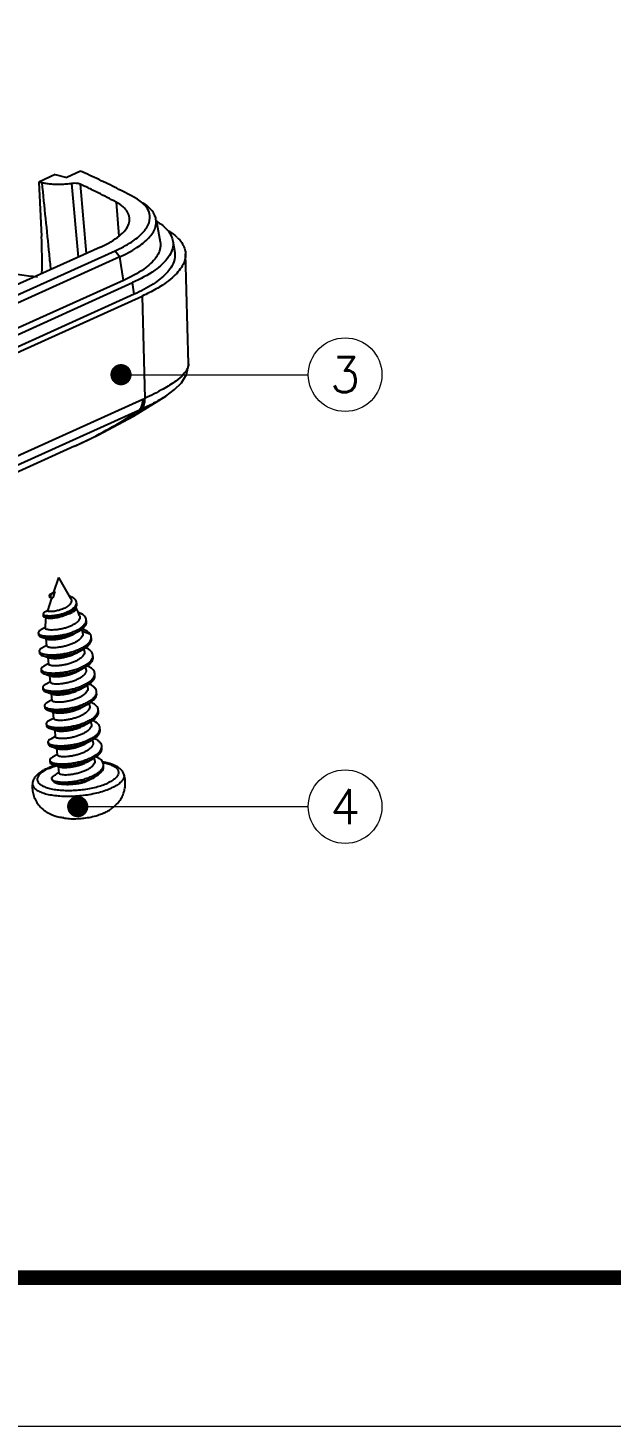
# Model space of a CAD drawing. Header units: millimetres. Extents: x 6083 to 6448, y 1315 to 1569.
# Drawn here: x 6310.4 to 6335.1, y 1315 to 1374.3 of the extents above; entities that cross this region are included whole.
import ezdxf
from ezdxf.enums import TextEntityAlignment as Align

# ---------------------------------------------------------------- set-up
doc = ezdxf.new("R2010")
doc.units = ezdxf.units.MM
doc.layers.add('06___PRT_ALL_SURFS', color=7, linetype='Continuous')
doc.layers.add('3_ALL_AXES', color=7, linetype='Continuous')
doc.layers.add('from', color=7, linetype='Continuous', lineweight=13)
doc.styles.add('ROMAND', font='romand.shx', dxfattribs={"width": 0.75, "bigfont": 'gbcbig.shx'})
doc.styles.add('TXT', font='txt.shx', dxfattribs={"bigfont": 'gbcbig.shx'})
doc.dimstyles.new('YanXiu', dxfattribs={"dimtxt": 2.5, "dimasz": 2.2, "dimexe": 1, "dimexo": 0, "dimgap": 0.66, "dimtad": 0, "dimzin": 9, "dimdsep": 46, "dimtxsty": 'ROMAND', "dimblk": 'CLOSEDBLANK', "dimcen": 0, "dimclrd": 3, "dimclre": 3, "dimclrt": 7, "dimazin": 2, "dimtfac": 1, "dimtofl": 0, "dimtmove": 0, "dimatfit": 3, "dimldrblk": 'CLOSEDBLANK', "dimfxl": 1, "dimlwd": 5, "dimlwe": 5, "dimarcsym": 0})

# ---------------------------------------------------------------- blocks, each defined once
blk = doc.blocks.new('_ClosedBlank')
at = {"color": 0, "linetype": 'ByBlock', "lineweight": -2}
for p, q in [((-1, 0.167), (0, 0)), ((-1, 0.167), (-1, -0.167)), ((0, 0), (-1, -0.167))]:
    blk.add_line(p, q, dxfattribs=at)
blk = doc.blocks.new('A$C496B05E0')
at = {"color": 7, "linetype": 'Continuous'}
for p, q in [((102.593, 62.073), (47.271, 37.072)), ((48.115, 36.868), (103.424, 61.864)), ((103.686, 61.526), (48.377, 36.531)), ((103.901, 60.196), (48.591, 35.201)), ((49.107, 35.074), (104.416, 60.069)), ((104.505, 59.409), (49.196, 34.413)), ((49.623, 34.303), (104.945, 59.304)), ((50.222, 28.725), (104.986, 53.474)), ((104.758, 52.842), (49.994, 28.093)), ((99.705, 42.411), (99.715, 42.306)), ((100.017, 42.606), (99.773, 42.397)), ((99.773, 42.397), (99.783, 42.292)), ((99.783, 42.292), (99.914, 42.248)), ((100.017, 42.606), (99.914, 42.248)), ((101.255, 41.891), (101.245, 41.996)), ((99.351, 41.349), (99.362, 41.243)), ((99.443, 41.176), (99.521, 41.149)), ((99.521, 41.149), (99.569, 41.131)), ((99.615, 41.522), (99.616, 41.53)), ((100.72, 41.337), (100.834, 41.4)), ((101.353, 41.407), (101.524, 41.353)), ((99.48, 40.585), (99.227, 40.446)), ((101.582, 40.374), (101.996, 40.229)), ((101.803, 40.915), (101.793, 41.02)), ((99.081, 40.279), (99.091, 40.173)), ((99.542, 39.555), (99.291, 39.416)), ((99.531, 39.95), (99.595, 39.929)), ((99.569, 39.571), (99.542, 39.555)), ((102.086, 39.936), (102.076, 40.041)), ((99.139, 39.24), (99.149, 39.135)), ((99.331, 38.992), (99.603, 38.904)), ((99.603, 38.904), (99.71, 38.868)), ((101.267, 39.158), (101.361, 39.211)), ((101.361, 39.211), (101.6, 39.344)), ((102.185, 38.909), (102.175, 39.014)), ((99.238, 38.213), (99.248, 38.108)), ((99.64, 38.528), (99.389, 38.389)), ((99.43, 37.965), (99.701, 37.877)), ((99.668, 38.543), (99.64, 38.528)), ((101.365, 38.131), (101.459, 38.184)), ((101.459, 38.184), (101.699, 38.317)), ((102.283, 37.881), (102.273, 37.986)), ((99.336, 37.186), (99.346, 37.081)), ((99.739, 37.5), (99.488, 37.361)), ((99.701, 37.877), (99.809, 37.841)), ((99.767, 37.516), (99.739, 37.5)), ((101.464, 37.104), (101.558, 37.156)), ((101.558, 37.156), (101.798, 37.289)), ((99.529, 36.937), (99.8, 36.849)), ((99.838, 36.473), (99.587, 36.334)), ((99.8, 36.849), (99.908, 36.814)), ((99.865, 36.489), (99.838, 36.473)), ((102.382, 36.854), (102.372, 36.959)), ((99.435, 36.159), (99.445, 36.054)), ((99.627, 35.91), (99.899, 35.822)), ((99.899, 35.822), (100.006, 35.786)), ((101.563, 36.076), (101.657, 36.129)), ((101.657, 36.129), (101.896, 36.262)), ((102.481, 35.827), (102.471, 35.932)), ((99.534, 35.131), (99.544, 35.026)), ((99.936, 35.446), (99.685, 35.307)), ((99.726, 34.883), (99.997, 34.795)), ((99.964, 35.461), (99.936, 35.446)), ((99.997, 34.795), (100.105, 34.759)), ((101.661, 35.049), (101.755, 35.102)), ((101.755, 35.102), (101.995, 35.235)), ((102.579, 34.8), (102.569, 34.905)), ((99.632, 34.104), (99.642, 33.999)), ((100.035, 34.418), (99.784, 34.28)), ((100.063, 34.434), (100.035, 34.418)), ((101.76, 34.022), (101.854, 34.075)), ((101.854, 34.075), (102.094, 34.207)), ((99.825, 33.856), (100.096, 33.768)), ((100.134, 33.391), (99.883, 33.252)), ((100.096, 33.768), (100.204, 33.732)), ((100.161, 33.407), (100.134, 33.391)), ((101.953, 33.047), (102.192, 33.18)), ((102.678, 33.772), (102.668, 33.877)), ((99.731, 33.077), (99.741, 32.972)), ((99.923, 32.828), (100.195, 32.74)), ((100.195, 32.74), (100.302, 32.704)), ((101.859, 32.994), (101.953, 33.047)), ((102.777, 32.745), (102.767, 32.85)), ((100.232, 32.364), (100.091, 32.285)), ((100.26, 32.38), (100.232, 32.364)), ((101.95, 31.963), (102.051, 32.02)), ((102.051, 32.02), (102.291, 32.153)), ((102.356, 32.301), (102.357, 32.302)), ((100.522, 29.817), (100.577, 29.808)), ((102.485, 29.985), (102.539, 30.006))]:
    blk.add_line(p, q, dxfattribs=at)
for points in [[(99.976, 42.584), (99.887, 42.526), (99.795, 42.47), (99.716, 42.424)], [(99.724, 42.299), (99.799, 42.267), (99.856, 42.242)], [(99.621, 41.545), (99.522, 41.49), (99.434, 41.441)], [(100.834, 41.4), (100.871, 41.422), (100.924, 41.454)], [(101.132, 40.24), (101.25, 40.308), (101.366, 40.373)], [(99.258, 40.041), (99.391, 39.997), (99.531, 39.95)]]:
    blk.add_lwpolyline(points, dxfattribs=at)
for centre, radius, start, end in [((100.945, 41.981), 0.302, 341.89456, 343.14906), ((99.72, 41.505), 0.107, 166.75177, 170.70974), ((99.73, 41.503), 0.117, 161.25792, 166.72119), ((100.811, 41.95), 0.464, 325.31611, 327.44959), ((100.908, 41.166), 0.925, 299.14421, 300.01951), ((101.814, 38.989), 0.362, 344.23624, 347.30715), ((102.318, 33.851), 0.351, 346.10836, 347.3047), ((101.354, 33.666), 1.804, 289.28496, 289.56175)]:
    blk.add_arc(centre, radius, start, end, dxfattribs=at)
for points, start_tangent, end_tangent in [([(99.353, 41.349), (99.358, 41.33), (99.402, 41.294), (99.487, 41.266), (99.606, 41.251), (99.755, 41.247), (99.926, 41.258), (100.111, 41.284), (100.304, 41.323), (100.495, 41.377), (100.676, 41.443), (100.842, 41.519), (100.985, 41.604), (101.1, 41.696), (101.183, 41.791), (101.232, 41.887)], (0.077729, -0.996975), (0.310746, 0.950493)), ([(99.715, 42.425), (99.711, 42.42), (99.707, 42.411)], (-0.775171, -0.631751), (-0.146103, -0.989269)), ([(99.707, 42.411), (99.707, 42.408), (99.708, 42.405)], (-0.146103, -0.989269), (0.68667, -0.726969)), ([(99.708, 42.405), (99.728, 42.4), (99.773, 42.397)], (0.68667, -0.726969), (0.999943, 0.010656)), ([(99.717, 42.306), (99.717, 42.303), (99.723, 42.298)], (-0.146103, -0.989269), (0.941361, -0.337402)), ([(99.723, 42.298), (99.738, 42.295), (99.783, 42.292)], (0.941361, -0.337402), (0.999943, 0.010656)), ([(99.855, 42.242), (99.872, 42.242), (99.914, 42.248)], (-0.563443, -0.826155), (0.983211, 0.18247)), ([(99.984, 42.589), (99.975, 42.585)], (-0.92168, -0.38795), (-0.884804, -0.465964)), ([(100.017, 42.606), (99.984, 42.589)], (-0.897848, -0.440305), (-0.92168, -0.38795)), ([(101.245, 41.996), (101.225, 42.073), (101.171, 42.157), (101.088, 42.234), (100.978, 42.301), (100.849, 42.357), (100.838, 42.361)], (-0.097612, 0.995225), (-0.941279, 0.337629)), ([(100.923, 42.211), (100.927, 42.204), (100.953, 42.122), (100.949, 42.036), (100.911, 41.947), (100.842, 41.86)], (0.492028, -0.87058), (-0.701428, -0.71274)), ([(101.203, 41.7), (101.242, 41.782), (101.256, 41.877), (101.255, 41.891)], (0.537823, 0.843058), (-0.097612, 0.995225)), ([(101.234, 41.894), (101.246, 41.982), (101.245, 41.996)], (0.289862, 0.957069), (-0.097612, 0.995225)), ([(99.434, 41.441), (99.398, 41.419), (99.356, 41.373), (99.353, 41.349)], (-0.87389, -0.486123), (0.077729, -0.996975)), ([(99.363, 41.244), (99.368, 41.225), (99.412, 41.189), (99.443, 41.176)], (0.077729, -0.996975), (0.943279, -0.332)), ([(99.443, 41.176), (99.497, 41.161), (99.616, 41.145), (99.765, 41.142), (99.936, 41.153), (100.121, 41.179), (100.314, 41.218), (100.505, 41.272), (100.686, 41.338), (100.852, 41.414), (100.924, 41.454)], (0.943279, -0.332), (0.859965, 0.510353)), ([(99.569, 41.131), (99.608, 41.121), (99.697, 41.11), (99.811, 41.109), (99.946, 41.118), (100.095, 41.14), (100.254, 41.172), (100.416, 41.217), (100.573, 41.272), (100.72, 41.337)], (0.936834, -0.349774), (0.895537, 0.444987)), ([(100.842, 41.86), (100.753, 41.784), (100.645, 41.713), (100.519, 41.65), (100.384, 41.595), (100.243, 41.55), (100.104, 41.516), (99.973, 41.493), (99.855, 41.481), (99.755, 41.479), (99.68, 41.487), (99.632, 41.502), (99.615, 41.522)], (-0.701428, -0.71274), (-0.083247, 0.996529)), ([(100.72, 41.337), (100.875, 41.379), (101.008, 41.43)], (0.976013, 0.217714), (0.911266, 0.411819)), ([(100.924, 41.454), (100.995, 41.499), (101.11, 41.591), (101.193, 41.686)], (0.859965, 0.510353), (0.568838, 0.822449)), ([(101.421, 41.241), (101.432, 41.19), (101.425, 41.096), (101.383, 41.001), (101.305, 40.906), (101.195, 40.815)], (0.327393, -0.944888), (-0.813962, -0.580918)), ([(101.524, 41.353), (101.348, 41.436), (101.338, 41.44)], (-0.867772, 0.496962), (-0.935208, 0.354098)), ([(101.793, 41.02), (101.789, 41.05), (101.742, 41.161), (101.653, 41.263), (101.524, 41.353)], (-0.092725, 0.995692), (-0.867772, 0.496962)), ([(99.227, 40.446), (99.183, 40.42), (99.107, 40.352), (99.081, 40.286), (99.081, 40.279)], (-0.876699, -0.481039), (0.122135, -0.992513)), ([(99.118, 40.212), (99.181, 40.172), (99.303, 40.13), (99.467, 40.101), (99.666, 40.088), (99.893, 40.092), (100.139, 40.114), (100.396, 40.153), (100.654, 40.21), (100.903, 40.283), (101.135, 40.37), (101.341, 40.47), (101.515, 40.579), (101.554, 40.609)], (0.726051, -0.687641), (0.784717, 0.619855)), ([(99.258, 40.041), (99.313, 40.025), (99.477, 39.996), (99.676, 39.983), (99.903, 39.987), (100.15, 40.009), (100.406, 40.048), (100.664, 40.105), (100.913, 40.178), (101.145, 40.265), (101.351, 40.365), (101.366, 40.373)], (0.949985, -0.312295), (0.872677, 0.488298)), ([(101.195, 40.815), (101.044, 40.722), (100.865, 40.638), (100.666, 40.567), (100.459, 40.511), (100.252, 40.47), (100.053, 40.446), (99.872, 40.437), (99.719, 40.443), (99.6, 40.462), (99.519, 40.492), (99.482, 40.531), (99.481, 40.543)], (-0.813962, -0.580918), (0.016347, 0.999866)), ([(101.358, 40.358), (101.249, 40.305)], (-0.873345, -0.487102), (-0.920312, -0.391185)), ([(101.366, 40.373), (101.525, 40.474), (101.66, 40.59), (101.752, 40.709), (101.799, 40.829), (101.803, 40.915)], (0.872677, 0.488298), (-0.092725, 0.995692)), ([(101.48, 40.443), (101.467, 40.432), (101.371, 40.365)], (-0.740485, -0.672073), (-0.865802, -0.500387)), ([(101.554, 40.609), (101.65, 40.695), (101.742, 40.814), (101.786, 40.922)], (0.784717, 0.619855), (0.227481, 0.973783)), ([(101.996, 40.229), (101.88, 40.339), (101.718, 40.437), (101.571, 40.5)], (-0.618963, 0.78542), (-0.937742, 0.347332)), ([(101.786, 40.922), (101.789, 40.934), (101.793, 41.02)], (0.227481, 0.973783), (-0.092725, 0.995692)), ([(99.081, 40.279), (99.106, 40.225), (99.118, 40.212)], (0.122135, -0.992513), (0.726051, -0.687641)), ([(99.091, 40.173), (99.116, 40.12), (99.191, 40.067), (99.258, 40.041)], (0.122135, -0.992513), (0.949985, -0.312295)), ([(99.176, 39.172), (99.238, 39.131), (99.366, 39.084), (99.541, 39.052), (99.756, 39.036), (100.003, 39.039), (100.272, 39.061), (100.554, 39.104), (100.839, 39.166), (101.114, 39.246), (101.37, 39.342), (101.598, 39.453), (101.789, 39.575), (101.936, 39.705), (102.032, 39.839), (102.07, 39.942)], (0.715012, -0.699112), (0.211094, 0.977466)), ([(101.594, 40.245), (101.592, 40.174), (101.55, 40.061), (101.465, 39.95), (101.34, 39.843), (101.181, 39.744), (100.995, 39.655), (100.79, 39.58), (100.576, 39.52), (100.363, 39.476), (100.159, 39.448), (99.975, 39.436), (99.818, 39.44), (99.696, 39.457), (99.613, 39.486), (99.575, 39.523), (99.574, 39.532)], (0.093392, -0.995629), (-0.014378, 0.999897)), ([(99.595, 39.928), (99.631, 39.919), (99.74, 39.903), (99.882, 39.9), (100.053, 39.911), (100.245, 39.937), (100.447, 39.979), (100.654, 40.036), (100.857, 40.108), (101.047, 40.194), (101.132, 40.24)], (0.947445, -0.319917), (0.865941, 0.500145)), ([(101.6, 39.344), (101.608, 39.348), (101.799, 39.47), (101.946, 39.6), (102.042, 39.734), (102.085, 39.869), (102.086, 39.936)], (0.876384, 0.481613), (-0.095484, 0.995431)), ([(102.076, 40.041), (102.063, 40.105), (101.996, 40.229)], (-0.095484, 0.995431), (-0.618963, 0.78542)), ([(102.07, 39.942), (102.075, 39.974), (102.076, 40.041)], (0.211094, 0.977466), (-0.095484, 0.995431)), ([(99.291, 39.416), (99.259, 39.398), (99.172, 39.326), (99.139, 39.255), (99.14, 39.241)], (-0.876677, -0.481079), (0.12967, -0.991557)), ([(99.14, 39.241), (99.161, 39.189), (99.176, 39.172)], (0.12967, -0.991557), (0.715012, -0.699112)), ([(99.15, 39.135), (99.171, 39.084), (99.248, 39.026), (99.331, 38.992)], (0.12967, -0.991557), (0.951177, -0.308645)), ([(99.239, 38.213), (99.244, 38.188), (99.298, 38.126), (99.406, 38.074), (99.562, 38.036), (99.761, 38.013), (99.996, 38.008), (100.257, 38.022), (100.536, 38.057), (100.82, 38.11), (101.1, 38.183), (101.366, 38.273), (101.607, 38.379), (101.814, 38.496), (101.979, 38.624), (102.097, 38.756), (102.163, 38.891)], (0.072832, -0.997344), (0.271609, 0.962408)), ([(99.331, 38.992), (99.376, 38.979), (99.551, 38.947), (99.766, 38.931), (100.013, 38.934), (100.282, 38.956), (100.565, 38.999), (100.849, 39.061), (101.124, 39.141), (101.381, 39.237), (101.6, 39.344)], (0.951177, -0.308645), (0.876384, 0.481613)), ([(101.421, 38.803), (101.26, 38.706), (101.069, 38.618), (100.861, 38.544), (100.649, 38.486), (100.44, 38.445), (100.238, 38.419), (100.056, 38.409), (99.904, 38.414), (99.787, 38.432), (99.709, 38.46), (99.673, 38.497), (99.672, 38.505)], (-0.820587, -0.571522), (-0.017062, 0.999854)), ([(99.71, 38.868), (99.746, 38.858), (99.863, 38.84), (100.013, 38.835), (100.195, 38.845), (100.4, 38.871), (100.612, 38.914), (100.822, 38.971), (101.029, 39.045), (101.219, 39.132), (101.267, 39.158)], (0.949526, -0.313687), (0.870451, 0.492255)), ([(101.693, 39.218), (101.688, 39.136), (101.642, 39.022), (101.55, 38.909), (101.421, 38.803)], (0.092673, -0.995697), (-0.820587, -0.571522)), ([(101.699, 38.317), (101.824, 38.391), (101.989, 38.518), (102.107, 38.651), (102.173, 38.786), (102.185, 38.909)], (0.876422, 0.481544), (-0.093531, 0.995616)), ([(102.175, 39.014), (102.173, 39.024), (102.129, 39.151), (102.031, 39.27), (101.882, 39.375), (101.75, 39.441)], (-0.093531, 0.995616), (-0.918074, 0.396408)), ([(102.167, 38.91), (102.175, 39.014)], (0.219652, 0.975578), (-0.093531, 0.995616)), ([(99.389, 38.389), (99.3, 38.328), (99.245, 38.257), (99.239, 38.213)], (-0.875956, -0.482391), (0.072832, -0.997344)), ([(99.249, 38.108), (99.254, 38.083), (99.309, 38.021), (99.416, 37.969), (99.43, 37.965)], (0.072832, -0.997344), (0.952436, -0.304738)), ([(99.43, 37.965), (99.572, 37.931), (99.772, 37.908), (100.006, 37.903), (100.267, 37.917), (100.546, 37.952), (100.83, 38.005), (101.11, 38.078), (101.376, 38.168), (101.617, 38.274), (101.699, 38.317)], (0.952436, -0.304738), (0.876422, 0.481544)), ([(99.809, 37.84), (99.845, 37.831), (99.962, 37.813), (100.114, 37.808), (100.296, 37.818), (100.497, 37.844), (100.707, 37.885), (100.919, 37.943), (101.127, 38.017), (101.318, 38.105), (101.365, 38.131)], (0.949046, -0.315138), (0.870451, 0.492255)), ([(101.792, 38.19), (101.786, 38.104), (101.739, 37.992), (101.648, 37.881), (101.52, 37.776)], (0.092098, -0.99575), (-0.820587, -0.571522)), ([(102.273, 37.986), (102.253, 38.072), (102.176, 38.195), (102.048, 38.306), (101.872, 38.403), (101.851, 38.413)], (-0.098465, 0.995141), (-0.917195, 0.398438)), ([(102.267, 37.886), (102.274, 37.942), (102.273, 37.986)], (0.21573, 0.976453), (-0.098465, 0.995141)), ([(99.488, 37.361), (99.438, 37.331), (99.36, 37.259), (99.336, 37.189), (99.336, 37.186)], (-0.87575, -0.482765), (0.106398, -0.994324)), ([(99.336, 37.186), (99.368, 37.124), (99.372, 37.12)], (0.106398, -0.994324), (0.698811, -0.715307)), ([(99.372, 37.12), (99.454, 37.067), (99.591, 37.023), (99.773, 36.993), (99.994, 36.981), (100.245, 36.987), (100.518, 37.013), (100.801, 37.059), (101.084, 37.124), (101.357, 37.207), (101.609, 37.306), (101.831, 37.419), (102.015, 37.543), (102.153, 37.674), (102.241, 37.808), (102.267, 37.886)], (0.698811, -0.715307), (0.21573, 0.976453)), ([(99.529, 36.938), (99.601, 36.918), (99.783, 36.888), (100.004, 36.876), (100.255, 36.882), (100.528, 36.908), (100.811, 36.953), (101.094, 37.019), (101.367, 37.102), (101.619, 37.201), (101.798, 37.289)], (0.951345, -0.308126), (0.876279, 0.481804)), ([(101.52, 37.776), (101.36, 37.679), (101.173, 37.593), (100.968, 37.519), (100.756, 37.461), (100.545, 37.419), (100.345, 37.392), (100.164, 37.382), (100.01, 37.386), (99.889, 37.404), (99.809, 37.432), (99.773, 37.468), (99.771, 37.478)], (-0.820587, -0.571522), (-0.016357, 0.999866)), ([(101.89, 37.163), (101.884, 37.073), (101.836, 36.963), (101.746, 36.853), (101.619, 36.749)], (0.092296, -0.995732), (-0.820587, -0.571522)), ([(101.798, 37.289), (101.841, 37.314), (102.025, 37.438), (102.163, 37.569), (102.251, 37.703), (102.285, 37.837), (102.283, 37.881)], (0.876279, 0.481804), (-0.098465, 0.995141)), ([(102.372, 36.959), (102.367, 36.992), (102.313, 37.118), (102.206, 37.234), (102.049, 37.338), (101.946, 37.387)], (-0.092093, 0.99575), (-0.918237, 0.396031)), ([(99.346, 37.081), (99.378, 37.019), (99.464, 36.962), (99.529, 36.938)], (0.106398, -0.994324), (0.951345, -0.308126)), ([(99.476, 36.086), (99.511, 36.062), (99.627, 36.012), (99.791, 35.976), (99.997, 35.956), (100.237, 35.955), (100.502, 35.972), (100.782, 36.01), (101.066, 36.067), (101.345, 36.143), (101.607, 36.236), (101.842, 36.344), (102.043, 36.463), (102.201, 36.592), (102.31, 36.725), (102.366, 36.86)], (0.757557, -0.652769), (0.207689, 0.978195)), ([(101.619, 36.749), (101.459, 36.652), (101.273, 36.566), (101.071, 36.494), (100.862, 36.435), (100.65, 36.392), (100.448, 36.365), (100.267, 36.355), (100.114, 36.358), (99.991, 36.376), (99.909, 36.404), (99.871, 36.441), (99.87, 36.451)], (-0.820587, -0.571522), (-0.016363, 0.999866)), ([(99.907, 36.813), (99.947, 36.802), (100.068, 36.785), (100.221, 36.781), (100.403, 36.791), (100.603, 36.817), (100.814, 36.86), (101.026, 36.918), (101.231, 36.992), (101.417, 37.078), (101.464, 37.104)], (0.947887, -0.318607), (0.870451, 0.492255)), ([(101.896, 36.262), (102.053, 36.358), (102.211, 36.486), (102.32, 36.62), (102.376, 36.755), (102.382, 36.854)], (0.876502, 0.481398), (-0.092093, 0.99575)), ([(102.471, 35.932), (102.44, 36.041), (102.354, 36.161), (102.217, 36.27), (102.05, 36.357)], (-0.098749, 0.995112), (-0.916828, 0.399282)), ([(102.366, 36.86), (102.372, 36.959)], (0.207689, 0.978195), (-0.092093, 0.99575)), ([(99.587, 36.334), (99.584, 36.333), (99.484, 36.262), (99.438, 36.19), (99.436, 36.159)], (-0.876967, -0.480551), (0.104102, -0.994567)), ([(99.436, 36.159), (99.447, 36.122), (99.476, 36.086)], (0.104102, -0.994567), (0.757557, -0.652769)), ([(99.446, 36.054), (99.457, 36.017), (99.521, 35.957), (99.627, 35.91)], (0.104102, -0.994567), (0.952191, -0.305504)), ([(99.58, 35.056), (99.677, 35.002), (99.823, 34.961), (100.014, 34.935), (100.242, 34.926), (100.498, 34.936), (100.773, 34.966), (101.056, 35.016), (101.338, 35.084), (101.607, 35.171), (101.853, 35.273), (102.068, 35.388), (102.243, 35.513), (102.371, 35.645), (102.449, 35.779), (102.464, 35.829)], (0.761869, -0.647732), (0.218877, 0.975753)), ([(99.627, 35.91), (99.637, 35.907), (99.801, 35.871), (100.007, 35.851), (100.247, 35.85), (100.512, 35.867), (100.792, 35.905), (101.076, 35.962), (101.355, 36.038), (101.617, 36.131), (101.852, 36.238), (101.896, 36.262)], (0.952191, -0.305504), (0.876502, 0.481398)), ([(101.717, 35.721), (101.557, 35.625), (101.369, 35.538), (101.165, 35.465), (100.957, 35.407), (100.745, 35.364), (100.54, 35.338), (100.357, 35.327), (100.205, 35.332), (100.085, 35.349), (100.005, 35.379), (99.969, 35.416), (99.968, 35.423)], (-0.820587, -0.571522), (-0.017633, 0.999845)), ([(100.006, 35.786), (100.049, 35.774), (100.172, 35.757), (100.325, 35.753), (100.505, 35.764), (100.708, 35.791), (100.919, 35.834), (101.129, 35.892), (101.33, 35.965), (101.516, 36.051), (101.563, 36.076)], (0.947364, -0.320159), (0.870451, 0.492255)), ([(101.989, 36.136), (101.99, 36.122), (101.975, 36.02), (101.923, 35.917), (101.836, 35.817), (101.717, 35.721)], (0.097683, -0.995218), (-0.820587, -0.571522)), ([(101.995, 35.235), (102.084, 35.287), (102.257, 35.412), (102.384, 35.543), (102.46, 35.677), (102.482, 35.81), (102.481, 35.827)], (0.876316, 0.481737), (-0.098482, 0.995139)), ([(102.464, 35.829), (102.472, 35.912), (102.471, 35.932)], (0.218877, 0.975753), (-0.098749, 0.995112)), ([(99.685, 35.307), (99.613, 35.26), (99.547, 35.189), (99.534, 35.131)], (-0.875001, -0.484121), (0.063137, -0.998005)), ([(99.534, 35.131), (99.536, 35.119), (99.58, 35.056)], (0.063137, -0.998005), (0.761869, -0.647732)), ([(99.544, 35.026), (99.547, 35.01), (99.594, 34.947), (99.694, 34.894), (99.726, 34.883)], (0.061972, -0.998078), (0.95224, -0.305351)), ([(99.669, 34.036), (99.736, 33.992), (99.866, 33.946), (100.043, 33.914), (100.259, 33.9), (100.506, 33.903), (100.775, 33.926), (101.057, 33.969), (101.34, 34.031), (101.615, 34.112), (101.87, 34.209), (102.097, 34.32), (102.286, 34.442), (102.431, 34.572), (102.527, 34.705), (102.563, 34.805)], (0.708488, -0.705723), (0.211499, 0.977378)), ([(99.726, 34.883), (99.843, 34.854), (100.036, 34.829), (100.265, 34.821), (100.521, 34.832), (100.796, 34.863), (101.079, 34.913), (101.359, 34.983), (101.627, 35.069), (101.871, 35.172), (101.995, 35.235)], (0.95224, -0.305351), (0.876316, 0.481737)), ([(100.105, 34.759), (100.143, 34.748), (100.263, 34.731), (100.415, 34.726), (100.598, 34.736), (100.802, 34.763), (101.015, 34.806), (101.223, 34.864), (101.427, 34.937), (101.615, 35.024), (101.661, 35.049)], (0.948859, -0.315702), (0.870451, 0.492255)), ([(102.088, 35.109), (102.083, 35.025), (102.035, 34.911), (101.944, 34.799), (101.816, 34.694)], (0.092671, -0.995697), (-0.820587, -0.571522)), ([(102.094, 34.207), (102.133, 34.23), (102.317, 34.352), (102.456, 34.483), (102.545, 34.616), (102.58, 34.75), (102.579, 34.799)], (0.876286, 0.481791), (-0.097815, 0.995205)), ([(102.569, 34.905), (102.556, 34.97), (102.488, 35.094), (102.368, 35.207), (102.2, 35.306), (102.144, 35.332)], (-0.095765, 0.995404), (-0.917885, 0.396847)), ([(102.563, 34.805), (102.569, 34.84), (102.569, 34.905)], (0.211499, 0.977378), (-0.095765, 0.995404)), ([(99.784, 34.279), (99.746, 34.257), (99.662, 34.186), (99.632, 34.115), (99.633, 34.104)], (-0.876413, -0.48156), (0.126806, -0.991928)), ([(99.633, 34.104), (99.657, 34.049), (99.669, 34.036)], (0.126806, -0.991928), (0.708488, -0.705723)), ([(99.642, 33.999), (99.676, 33.935), (99.763, 33.879), (99.825, 33.856)], (0.096463, -0.995337), (0.951447, -0.307813)), ([(99.825, 33.856), (99.901, 33.835), (100.083, 33.806), (100.303, 33.794), (100.554, 33.8), (100.825, 33.826), (101.107, 33.872), (101.388, 33.936), (101.66, 34.019), (101.911, 34.117), (102.094, 34.207)], (0.951447, -0.307813), (0.876286, 0.481791)), ([(101.816, 34.694), (101.654, 34.597), (101.462, 34.508), (101.254, 34.435), (101.043, 34.377), (100.832, 34.335), (100.629, 34.309), (100.448, 34.3), (100.297, 34.305), (100.181, 34.323), (100.102, 34.352), (100.068, 34.389), (100.067, 34.396)], (-0.820587, -0.571522), (-0.018967, 0.99982)), ([(100.203, 33.731), (100.238, 33.722), (100.355, 33.704), (100.506, 33.699), (100.687, 33.708), (100.89, 33.734), (101.101, 33.776), (101.312, 33.833), (101.52, 33.907), (101.712, 33.995), (101.76, 34.022)], (0.949509, -0.313741), (0.870452, 0.492254)), ([(102.186, 34.081), (102.181, 33.998), (102.134, 33.885), (102.043, 33.772), (101.915, 33.667)], (0.092224, -0.995738), (-0.820587, -0.571522)), ([(102.668, 33.877), (102.665, 33.899), (102.616, 34.025), (102.514, 34.142), (102.362, 34.247), (102.242, 34.305)], (-0.09233, 0.995728), (-0.918248, 0.396006)), ([(99.883, 33.252), (99.784, 33.183), (99.735, 33.112), (99.732, 33.077)], (-0.876824, -0.480811), (0.093953, -0.995577)), ([(99.774, 33.003), (99.802, 32.983), (99.915, 32.933), (100.076, 32.896), (100.279, 32.875), (100.516, 32.872), (100.779, 32.889), (101.058, 32.925), (101.342, 32.981), (101.621, 33.055), (101.884, 33.147), (102.121, 33.253), (102.324, 33.371), (102.485, 33.499), (102.598, 33.632), (102.659, 33.766)], (0.764591, -0.644516), (0.240082, 0.970753)), ([(99.923, 32.828), (99.96, 32.817), (100.132, 32.784), (100.344, 32.768), (100.587, 32.77), (100.854, 32.79), (101.134, 32.831), (101.417, 32.891), (101.692, 32.969), (101.95, 33.064), (102.18, 33.173), (102.192, 33.18)], (0.951301, -0.308264), (0.876476, 0.481445)), ([(101.915, 33.667), (101.754, 33.57), (101.566, 33.483), (101.359, 33.409), (101.147, 33.351), (100.936, 33.309), (100.736, 33.283), (100.554, 33.273), (100.401, 33.277), (100.282, 33.295), (100.203, 33.323), (100.167, 33.36), (100.166, 33.369)], (-0.820587, -0.571522), (-0.015821, 0.999875)), ([(102.192, 33.18), (102.374, 33.294), (102.524, 33.422), (102.626, 33.555), (102.675, 33.689), (102.678, 33.772)], (0.876476, 0.481445), (-0.093315, 0.995637)), ([(102.767, 32.85), (102.738, 32.955), (102.654, 33.076), (102.518, 33.185), (102.345, 33.276)], (-0.099019, 0.995086), (-0.917198, 0.398431)), ([(102.661, 33.773), (102.668, 33.877)], (0.219762, 0.975554), (-0.09233, 0.995728)), ([(99.732, 33.077), (99.741, 33.044), (99.774, 33.003)], (0.093953, -0.995577), (0.764591, -0.644516)), ([(99.742, 32.972), (99.761, 32.923), (99.835, 32.865), (99.923, 32.828)], (0.128987, -0.991646), (0.951301, -0.308264)), ([(102.013, 32.64), (101.853, 32.543), (101.668, 32.457), (101.465, 32.384), (101.254, 32.326), (101.043, 32.283), (100.842, 32.256), (100.661, 32.245), (100.508, 32.249), (100.386, 32.267), (100.304, 32.295), (100.266, 32.331), (100.265, 32.342)], (-0.820587, -0.571522), (-0.017872, 0.99984)), ([(100.302, 32.704), (100.34, 32.694), (100.459, 32.676), (100.612, 32.672), (100.794, 32.682), (100.994, 32.708), (101.205, 32.75), (101.417, 32.808), (101.624, 32.882), (101.812, 32.969), (101.859, 32.994)], (0.948394, -0.317094), (0.870451, 0.492255)), ([(102.285, 33.054), (102.279, 32.965), (102.231, 32.854), (102.141, 32.744), (102.013, 32.64)], (0.092221, -0.995739), (-0.820587, -0.571522)), ([(102.291, 32.153), (102.428, 32.235), (102.59, 32.362), (102.704, 32.495), (102.767, 32.629), (102.777, 32.745)], (0.876458, 0.481478), (-0.09283, 0.995682)), ([(102.357, 32.302), (102.534, 32.427), (102.664, 32.558), (102.743, 32.693), (102.76, 32.748)], (0.853891, 0.520451), (0.218493, 0.975839)), ([(102.76, 32.748), (102.768, 32.826), (102.767, 32.85)], (0.218493, 0.975839), (-0.099019, 0.995086)), ([(99.831, 32.04), (99.873, 31.976), (99.969, 31.922), (100.114, 31.88), (100.303, 31.853), (100.53, 31.844), (100.785, 31.854), (101.06, 31.883), (101.343, 31.932), (101.625, 32), (101.894, 32.086), (102.142, 32.187), (102.356, 32.301)], (0.213228, -0.977003), (0.85452, 0.519418)), ([(99.831, 32.04), (99.895, 32.139), (100.006, 32.233), (100.091, 32.285)], (0.359165, 0.933274), (0.875058, 0.484019)), ([(99.831, 32.04), (99.865, 31.96), (99.937, 31.886), (100.044, 31.82), (100.184, 31.764)], (0.176457, -0.984308), (0.950651, -0.310261)), ([(100.184, 31.764), (100.386, 31.743), (100.623, 31.74), (100.885, 31.756), (101.162, 31.792), (101.446, 31.847), (101.724, 31.921), (101.986, 32.012), (102.224, 32.117), (102.291, 32.153)], (0.987454, -0.15791), (0.876458, 0.481478)), ([(100.184, 31.764), (100.317, 31.743), (100.46, 31.728), (100.612, 31.719), (100.772, 31.718), (100.942, 31.724), (101.12, 31.739), (101.305, 31.765), (101.493, 31.802), (101.672, 31.849), (101.825, 31.904), (101.95, 31.963)], (0.982351, -0.187049), (0.873874, 0.486153)), ([(102.288, 32.149), (102.221, 32.094), (102.101, 32.025), (101.958, 31.966)], (-0.711633, -0.702552), (-0.942278, -0.334833)), ([(102.539, 30.006), (102.677, 30.055), (102.784, 30.099)], (0.949015, 0.315232), (0.91505, 0.403339)), ([(100.522, 29.817), (100.334, 29.849), (100.287, 29.859)], (-0.990736, 0.135805), (-0.97517, 0.221456))]:
    blk.add_spline(points, degree=3, dxfattribs=dict(at, start_tangent=start_tangent, end_tangent=end_tangent))
at = {"layer": '06___PRT_ALL_SURFS', "color": 7, "linetype": 'Continuous'}
for p, q in [((101.475, 66.364), (100.688, 66.008)), ((100.037, 66.169), (99.111, 65.75)), ((99.285, 65.707), (99.111, 65.75)), ((99.111, 65.75), (99.263, 62.682)), ((100.037, 66.169), (100.688, 66.008)), ((100.961, 65.666), (101.331, 61.503)), ((101.459, 65.629), (101.795, 61.713)), ((104.69, 64.776), (104.479, 64.9)), ((103.477, 64.615), (103.63, 62.685)), ((105.742, 63.614), (105.978, 62.376)), ((106.694, 62.415), (106.793, 61.765)), ((103.424, 61.864), (103.686, 61.526)), ((107.571, 55.485), (107.405, 61.69)), ((103.901, 60.196), (103.686, 61.526)), ((104.505, 59.409), (104.416, 60.069)), ((104.945, 59.304), (105.101, 53.527)), ((104.461, 52.528), (106.293, 53.66)), ((106.293, 53.66), (106.29, 53.658)), ((101.129, 50.821), (48.446, 27.012)), ((101.136, 50.824), (101.134, 50.823))]:
    blk.add_line(p, q, dxfattribs=at)
for points in [[(106.29, 53.658), (106.781, 54.021), (107.171, 54.413), (107.453, 54.873), (107.571, 55.412), (107.571, 55.486)], [(101.134, 50.823), (102.453, 51.449), (104.461, 52.528)]]:
    blk.add_lwpolyline(points, dxfattribs=at)
for centre, radius, start, end in [((82.721, 25.697), 44.11, 64.23446, 64.86203), ((83.265, 26.827), 42.856, 63.85272, 64.23321), ((83.723, 27.759), 41.817, 63.37225, 63.85317), ((84.723, 29.743), 39.595, 61.73004, 63.37981), ((103.823, 63.275), 1.728, 43.50551, 47.49835), ((104.882, 63.522), 0.861, 9.99413, 13.82708), ((105.353, 60.954), 2.299, 46.55425, 49.20035), ((100.77, 62.8), 10.235, 294.32237, 295.02994), ((91.086, 73.128), 24.463, 295.93268, 303.97767), ((97.285, 69.375), 18.144, 294.32296, 294.73725), ((90.765, 73.774), 25.185, 294.31821, 295.94731)]:
    blk.add_arc(centre, radius, start, end, dxfattribs=at)
blk.add_ellipse((81.123, 68.36), major_axis=(-10.059, 22.888), ratio=0.661455, start_param=-2.186265, end_param=-2.094207, dxfattribs=at)
for points, start_tangent, end_tangent in [([(104.479, 64.9), (103.519, 65.4), (102.517, 65.888), (101.475, 66.364)], (-0.880657, 0.473755), (-0.914515, 0.404551)), ([(99.285, 65.707), (99.692, 61.668), (99.779, 60.802)], (0.100125, -0.994975), (0.100514, -0.994936)), ([(100.961, 65.666), (100.659, 65.632), (100.357, 65.615), (100.062, 65.614), (99.78, 65.629), (99.519, 65.66), (99.285, 65.707)], (-0.990546, -0.137178), (-0.970844, 0.239711)), ([(101.459, 65.629), (101.328, 65.666), (101.153, 65.68), (100.961, 65.666)], (-0.905273, 0.42483), (-0.990546, -0.137178)), ([(80.429, 65.45), (86.504, 63.26), (92.004, 61.679), (97.004, 60.668), (99.045, 60.404)], (0.930359, -0.36665), (0.994693, -0.102888)), ([(103.424, 61.864), (104.346, 62.361), (104.994, 62.894), (105.34, 63.439), (105.368, 63.97), (105.077, 64.464)], (0.911266, 0.411819), (-0.688069, 0.725646)), ([(104.242, 63.71), (104.24, 63.728), (104.131, 64.049), (103.875, 64.348), (103.477, 64.615)], (-0.075061, 0.997179), (-0.880588, 0.473882)), ([(104.991, 64.549), (104.691, 64.777)], (-0.736912, 0.675988), (-0.84284, 0.538164)), ([(105.718, 63.728), (105.414, 64.245), (105.009, 64.572)], (-0.239246, 0.970959), (-0.843191, 0.537614)), ([(102.593, 62.073), (103.191, 62.382), (103.666, 62.71), (104.004, 63.05), (104.198, 63.392), (104.242, 63.71)], (0.911266, 0.411819), (-0.075061, 0.997179)), ([(103.686, 61.526), (104.65, 62.047), (105.328, 62.604), (105.689, 63.173), (105.73, 63.672)], (0.911266, 0.411819), (-0.173802, 0.984781)), ([(105.776, 63.52), (106.298, 63.132)], (0.865125, -0.501556), (0.703966, -0.710233)), ([(106.692, 62.414), (106.705, 62.272), (106.443, 61.519), (105.664, 60.768), (104.416, 60.069)], (0.168869, -0.985639), (-0.911266, -0.411819)), ([(106.298, 63.132), (106.432, 62.979)], (0.703966, -0.710233), (0.610098, -0.792326)), ([(106.432, 62.979), (106.692, 62.414)], (0.610098, -0.792326), (0.168869, -0.985639)), ([(106.435, 62.995), (106.551, 62.922), (106.8, 62.741), (106.855, 62.694)], (0.856427, -0.516269), (0.756729, -0.653729)), ([(106.934, 62.623), (107.008, 62.55), (107.238, 62.249), (107.371, 61.932), (107.405, 61.69)], (0.725741, -0.687968), (0.027797, -0.999614)), ([(105.976, 62.375), (105.995, 62.211), (105.755, 61.522), (105.042, 60.836), (103.901, 60.196)], (0.204828, -0.978798), (-0.911266, -0.411819)), ([(106.792, 61.766), (106.74, 61.246), (106.337, 60.611), (105.58, 59.989), (104.505, 59.409)], (0.13687, -0.990589), (-0.911266, -0.411819)), ([(107.405, 61.69), (107.404, 61.605), (107.337, 61.27), (107.169, 60.931), (106.904, 60.591), (106.545, 60.255), (106.095, 59.926), (105.747, 59.712), (105.363, 59.505), (104.945, 59.304)], (0.027797, -0.999614), (-0.911266, -0.411819)), ([(107.571, 55.485), (107.571, 55.48), (107.51, 55.213), (107.287, 54.891), (106.853, 54.509), (106.141, 54.053), (105.101, 53.527)], (0.029855, -0.999554), (-0.90884, -0.417144)), ([(104.758, 52.842), (104.891, 52.998), (104.969, 53.215), (104.986, 53.474)], (0.793979, 0.607945), (-0.055997, 0.998431)), ([(106.291, 53.658), (105.834, 53.381), (104.877, 52.896)], (-0.834067, -0.551663), (-0.907313, -0.420456)), ([(104.877, 52.896), (105.01, 53.051), (105.086, 53.268), (105.101, 53.527)], (0.795406, 0.606076), (-0.064244, 0.997934))]:
    blk.add_spline(points, degree=3, dxfattribs=dict(at, start_tangent=start_tangent, end_tangent=end_tangent))
at = {"layer": '3_ALL_AXES', "color": 7, "linetype": 'Continuous'}
for p, q in [((99.969, 42.58), (100.246, 43.404)), ((100.923, 42.211), (100.246, 43.404)), ((99.616, 41.53), (99.855, 42.242)), ((101.216, 41.694), (101.206, 41.711)), ((101.594, 40.245), (101.569, 40.511)), ((99.573, 39.532), (99.533, 39.95)), ((99.672, 38.505), (99.635, 38.893)), ((101.693, 39.218), (101.676, 39.392)), ((101.792, 38.19), (101.775, 38.362)), ((99.77, 37.478), (99.733, 37.866)), ((101.89, 37.163), (101.874, 37.336)), ((99.869, 36.451), (99.832, 36.839)), ((99.968, 35.423), (99.931, 35.811)), ((101.989, 36.136), (101.972, 36.309)), ((100.066, 34.396), (100.029, 34.784)), ((102.088, 35.109), (102.071, 35.279)), ((102.186, 34.081), (102.17, 34.254)), ((100.165, 33.369), (100.128, 33.757)), ((102.285, 33.054), (102.268, 33.228)), ((100.264, 32.342), (100.227, 32.73)), ((102.784, 30.099), (102.809, 30.11))]:
    blk.add_line(p, q, dxfattribs=at)
for centre, radius, start, end in [((102.233, 40.667), 2.756, 169.93065, 181.6992), ((98.839, 40.347), 2.732, 19.10673, 29.53569), ((102.244, 40.667), 2.767, 181.6908, 182.5694), ((100.925, 29.579), 3.317, 112.71302, 114.30889), ((100.763, 30.158), 2.69, 114.29282, 116.18393), ((101.705, 32.56), 2.687, 294.25736, 299.34389)]:
    blk.add_arc(centre, radius, start, end, dxfattribs=at)
for points, start_tangent, end_tangent in [([(101.223, 41.68), (101.227, 41.618), (101.191, 41.553), (101.117, 41.489), (101.008, 41.43)], (0.360759, -0.932659), (-0.911266, -0.411819)), ([(101.216, 41.694), (101.223, 41.68)], (0.487776, -0.872969), (0.360759, -0.932659)), ([(99.56, 32.602), (99.289, 32.461), (99.063, 32.301), (98.904, 32.135), (98.804, 31.968), (98.757, 31.801)], (-0.911266, -0.411819), (-0.132087, -0.991238)), ([(99.576, 32.571), (99.407, 32.479), (99.216, 32.34), (99.089, 32.196), (99.029, 32.053), (99.04, 31.914), (99.119, 31.784), (99.266, 31.666), (99.475, 31.565), (99.74, 31.483), (100.054, 31.422), (100.406, 31.385), (100.785, 31.373), (101.181, 31.385), (101.582, 31.423), (101.974, 31.484), (102.347, 31.567), (102.688, 31.668), (102.988, 31.786)], (-0.897178, -0.441669), (0.911266, 0.411819)), ([(100.062, 32.787), (99.88, 32.728), (99.644, 32.639)], (-0.958185, -0.286151), (-0.922381, -0.38628)), ([(99.656, 32.609), (99.956, 32.727), (100.101, 32.774)], (0.911266, 0.411819), (0.956917, 0.290361)), ([(103.916, 32.296), (103.833, 32.459), (103.692, 32.612), (103.488, 32.747), (103.212, 32.863), (102.895, 32.948), (102.724, 32.98)], (-0.318354, 0.947972), (-0.987092, 0.160155)), ([(102.742, 32.948), (102.905, 32.913), (103.17, 32.83), (103.379, 32.729), (103.526, 32.611), (103.605, 32.481), (103.616, 32.342), (103.556, 32.199), (103.429, 32.056), (103.238, 31.917), (102.988, 31.786)], (0.982488, -0.186326), (-0.911266, -0.411819)), ([(98.757, 31.801), (98.745, 31.501), (98.788, 31.199), (98.888, 30.91), (99.049, 30.628), (99.27, 30.375), (99.537, 30.165), (99.822, 30.011), (100.015, 29.936)], (-0.132087, -0.991238), (0.946514, -0.322662)), ([(98.757, 31.801), (98.771, 31.658), (98.861, 31.511), (99.026, 31.378), (99.262, 31.264), (99.56, 31.171), (99.914, 31.103), (100.31, 31.061), (100.738, 31.047), (101.185, 31.062), (101.636, 31.104), (102.078, 31.172), (102.498, 31.266), (102.883, 31.38), (103.221, 31.513)], (-0.123858, -0.9923), (0.911266, 0.411819)), ([(103.022, 30.218), (103.1, 30.264), (103.342, 30.436), (103.56, 30.644), (103.743, 30.886), (103.877, 31.146), (103.964, 31.424), (104.001, 31.712), (103.985, 32.006), (103.916, 32.296)], (0.87115, 0.491016), (-0.318354, 0.947972)), ([(103.916, 32.296), (103.928, 32.14), (103.861, 31.978), (103.718, 31.817), (103.503, 31.66), (103.221, 31.513)], (0.312559, -0.949898), (-0.911266, -0.411819)), ([(100.015, 29.936), (100.139, 29.897), (100.287, 29.859)], (0.946514, -0.322662), (0.975116, -0.221695)), ([(100.577, 29.808), (100.924, 29.778), (101.311, 29.779), (101.685, 29.81), (102.059, 29.872), (102.443, 29.972), (102.485, 29.985)], (0.991249, -0.132004), (0.950307, 0.311313))]:
    blk.add_spline(points, degree=3, dxfattribs=dict(at, start_tangent=start_tangent, end_tangent=end_tangent))

msp = doc.modelspace()

# ---------------------------------------------------------------- linework, layer by layer
at = {"layer": 'from'}
msp.add_lwpolyline([(6082.95, 1315.042), (6447.863, 1315.042), (6447.863, 1568.624), (6082.95, 1568.624)], close=True, dxfattribs=at)
at = {"layer": 'from', "const_width": 0.629}
msp.add_lwpolyline([(6089.239, 1321.331), (6089.239, 1562.335), (6441.574, 1562.335), (6441.574, 1321.331), (6089.239, 1321.331)], dxfattribs=at)
at = {"layer": 'from', "color": 4}
for centre in [(6323.88, 1359.598), (6323.88, 1341.292)]:
    msp.add_circle(centre, 1.559, dxfattribs=at)

# ---------------------------------------------------------------- block references
at = {"xscale": 0.75, "yscale": 0.75, "zscale": 0.75}
msp.add_blockref('A$C496B05E0', (6236.565, 1318.448), dxfattribs=at)

# ---------------------------------------------------------------- texts
at = {"layer": 'from', "color": 6, "style": 'TXT'}
for s, p in [('3', (6323.88, 1359.598)), ('4', (6323.88, 1341.292))]:
    msp.add_text(s, height=1.485, dxfattribs=at).set_placement(p, align=Align.MIDDLE)

# ---------------------------------------------------------------- leaders
at = {"layer": 'from', "color": 4}
for points in [[(6314.384, 1359.598), (6322.321, 1359.598)], [(6312.549, 1341.292), (6322.321, 1341.292)]]:
    msp.add_leader(points, dimstyle='YanXiu', override={"dimasz": 0.9, "dimldrblk": 'Dot'}, dxfattribs=at)

doc.saveas('drawing.dxf')
